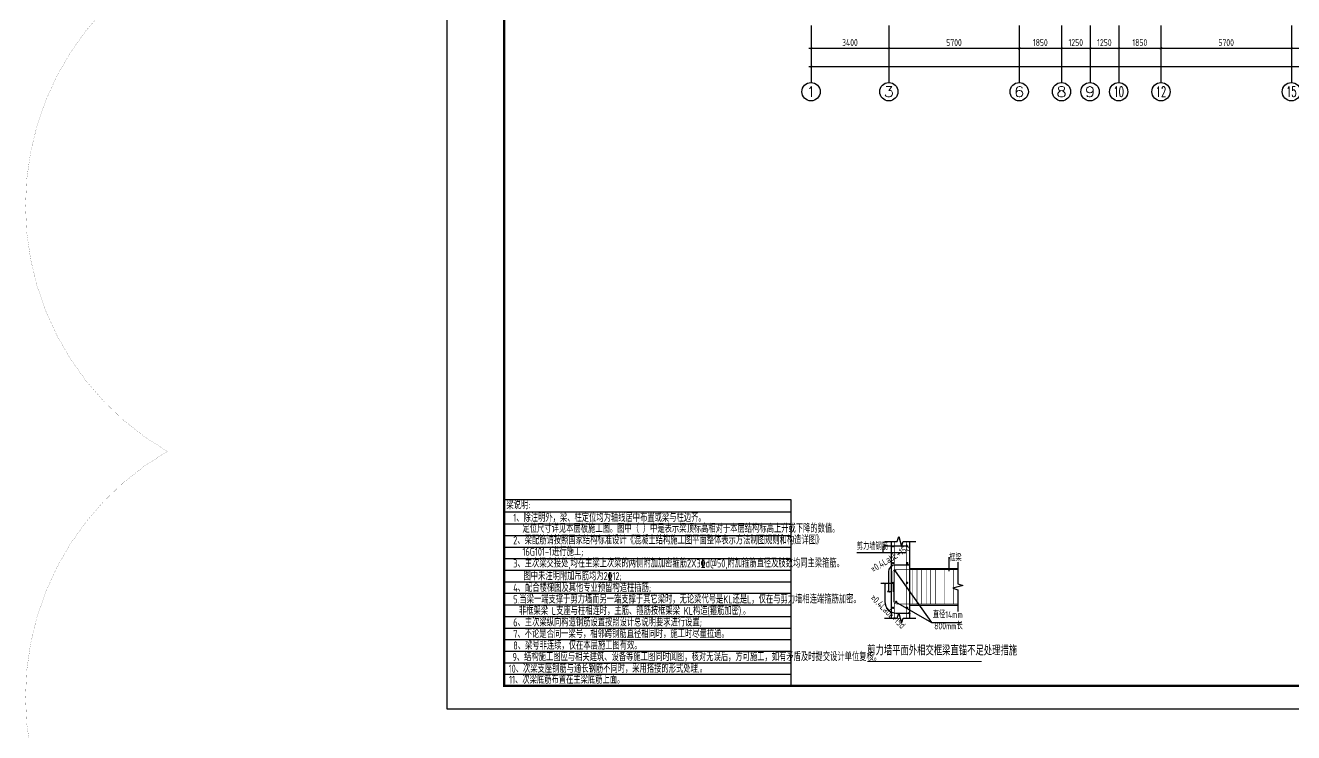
# Model space of a CAD drawing. Extents: x 826826 to 1642106, y -156213 to 399140.
# Drawn here: x 1366577 to 1422033, y -119351 to -88433 of the extents above; entities that cross this region are included whole.
import ezdxf
from ezdxf.enums import TextEntityAlignment as Align

# ---------------------------------------------------------------- set-up
doc = ezdxf.new("R2010")
doc.units = 0
doc.header["$LTSCALE"] = 1000
doc.layers.get('0').update_dxf_attribs({"linetype": 'CONTINUOUS'})
doc.layers.get('DEFPOINTS').update_dxf_attribs({"linetype": 'CONTINUOUS'})
for name, color, linetype in [('-TK', 7, 'CONTINUOUS'), ('A-AXIS', 1, 'CONTINUOUS'), ('AXIS_TEXT', 4, 'CONTINUOUS'), ('DIM', 2, 'CONTINUOUS'), ('LINK', 6, 'CONTINUOUS'), ('REIND', 1, 'CONTINUOUS'), ('S-Y一般标注', 3, 'CONTINUOUS'), ('S-文字', 7, 'CONTINUOUS'), ('S-表格线', 54, 'CONTINUOUS'), ('TEXT', 2, 'CONTINUOUS'), ('THIN', 7, 'CONTINUOUS'), ('审核', 1, 'CONTINUOUS')]:
    doc.layers.add(name, color=color, linetype=linetype)
doc.styles.add('_TCH_AXIS', font='COMPLEX', dxfattribs={"bigfont": 'GBCBIG'})
doc.styles.add('COMPLEX', font='COMPLEX')
doc.styles.add('TSSD_DIMENSION', font='Tssdeng.shx', dxfattribs={"width": 0.7, "bigfont": 'tssdchn.shx'})
doc.styles.add('TSSD_Norm', font='Tssdeng.shx', dxfattribs={"bigfont": 'tssdchn.shx'})
doc.styles.add('TSSD_REIN', font='tssdeng.shx', dxfattribs={"width": 0.7, "height": 300, "bigfont": 'tssdchn.shx'})
doc.dimstyles.new('TSSD_100_100$0', dxfattribs={"dimtxt": 300, "dimasz": 80, "dimexe": 100, "dimexo": 250, "dimgap": 100, "dimtad": 1, "dimdec": 0, "dimzin": 0, "dimdsep": 46, "dimtxsty": 'TSSD_DIMENSION', "dimblk": 'ARCHTICK', "dimcen": 0, "dimdle": 100, "dimclrd": 3, "dimclre": 3, "dimclrt": 7, "dimadec": 0, "dimazin": 0, "dimtfac": 1, "dimtdec": 0, "dimtix": 1, "dimtmove": 2, "dimatfit": 3, "dimldrblk": 'ARCHTICK', "dimfxl": 0, "dimtolj": 1, "dimtzin": 0, "dimarcsym": 0})

# ---------------------------------------------------------------- blocks, each defined once
blk = doc.blocks.new('_ArchTick')
at = {"color": 0, "linetype": 'ByBlock', "const_width": 0.15}
blk.add_lwpolyline([(-0.5, -0.5), (0.5, 0.5)], dxfattribs=at)
blk = doc.blocks.new('*D912')
at = {"layer": 'DEFPOINTS', "color": 0}
for p in [(4300.000008, 3300.000008), (7700.000008, 3300.000008), (7700.000008, 2300.000008)]:
    blk.add_point(p, dxfattribs=at)
at = {"layer": 'S-Y一般标注', "color": 0, "lineweight": -2}
for p, q in [((4300.000008, 3050.000008), (4300.000008, 2200.000008)), ((7700.000008, 3050.000008), (7700.000008, 2200.000008)), ((4200.000008, 2300.000008), (7800.000008, 2300.000008))]:
    blk.add_line(p, q, dxfattribs=at)
at = {"layer": 'S-Y一般标注', "color": 0, "lineweight": -2, "xscale": 100, "yscale": 100, "zscale": 100, "rotation": 180}
blk.add_blockref('_ArchTick', (4300.000008, 2300.000008), dxfattribs=at)
at = {"layer": 'S-Y一般标注', "color": 0, "lineweight": -2, "xscale": 100, "yscale": 100, "zscale": 100}
blk.add_blockref('_ArchTick', (7700.000008, 2300.000008), dxfattribs=at)
at = {"layer": 'S-Y一般标注', "color": 7, "insert": (6000.000008, 2550.000008), "char_height": 300, "attachment_point": 5, "style": 'TSSD_DIMENSION'}
blk.add_mtext('\\A1;3400', dxfattribs=at)
blk = doc.blocks.new('*D913')
at = {"layer": 'DEFPOINTS', "color": 0}
for p in [(7700, 3300), (13400, 3300), (13400, 2300)]:
    blk.add_point(p, dxfattribs=at)
at = {"layer": 'S-Y一般标注', "color": 0, "lineweight": -2}
for p, q in [((7700, 3050), (7700, 2200)), ((13400, 3050), (13400, 2200)), ((7600, 2300), (13500, 2300))]:
    blk.add_line(p, q, dxfattribs=at)
at = {"layer": 'S-Y一般标注', "color": 0, "lineweight": -2, "xscale": 100, "yscale": 100, "zscale": 100, "rotation": 180}
blk.add_blockref('_ArchTick', (7700, 2300), dxfattribs=at)
at = {"layer": 'S-Y一般标注', "color": 0, "lineweight": -2, "xscale": 100, "yscale": 100, "zscale": 100}
blk.add_blockref('_ArchTick', (13400, 2300), dxfattribs=at)
at = {"layer": 'S-Y一般标注', "color": 7, "insert": (10550, 2550), "char_height": 300, "attachment_point": 5, "style": 'TSSD_DIMENSION'}
blk.add_mtext('\\A1;5700', dxfattribs=at)
blk = doc.blocks.new('*D914')
at = {"layer": 'DEFPOINTS', "color": 0}
for p in [(15250, 3300), (16500, 3300), (16500, 2300)]:
    blk.add_point(p, dxfattribs=at)
at = {"layer": 'S-Y一般标注', "color": 0, "lineweight": -2}
for p, q in [((15250, 3050), (15250, 2200)), ((16500, 3050), (16500, 2200)), ((15150, 2300), (16600, 2300))]:
    blk.add_line(p, q, dxfattribs=at)
at = {"layer": 'S-Y一般标注', "color": 0, "lineweight": -2, "xscale": 100, "yscale": 100, "zscale": 100, "rotation": 180}
blk.add_blockref('_ArchTick', (15250, 2300), dxfattribs=at)
at = {"layer": 'S-Y一般标注', "color": 0, "lineweight": -2, "xscale": 100, "yscale": 100, "zscale": 100}
blk.add_blockref('_ArchTick', (16500, 2300), dxfattribs=at)
at = {"layer": 'S-Y一般标注', "color": 7, "insert": (15875, 2550), "char_height": 300, "attachment_point": 5, "style": 'TSSD_DIMENSION'}
blk.add_mtext('\\A1;1250', dxfattribs=at)
blk = doc.blocks.new('*D915')
at = {"layer": 'DEFPOINTS', "color": 0}
for p in [(17750, 3300), (19600, 3300), (19600, 2300)]:
    blk.add_point(p, dxfattribs=at)
at = {"layer": 'S-Y一般标注', "color": 0, "lineweight": -2}
for p, q in [((17750, 3050), (17750, 2200)), ((19600, 3050), (19600, 2200)), ((17650, 2300), (19700, 2300))]:
    blk.add_line(p, q, dxfattribs=at)
at = {"layer": 'S-Y一般标注', "color": 0, "lineweight": -2, "xscale": 100, "yscale": 100, "zscale": 100, "rotation": 180}
blk.add_blockref('_ArchTick', (17750, 2300), dxfattribs=at)
at = {"layer": 'S-Y一般标注', "color": 0, "lineweight": -2, "xscale": 100, "yscale": 100, "zscale": 100}
blk.add_blockref('_ArchTick', (19600, 2300), dxfattribs=at)
at = {"layer": 'S-Y一般标注', "color": 7, "insert": (18675, 2550), "char_height": 300, "attachment_point": 5, "style": 'TSSD_DIMENSION'}
blk.add_mtext('\\A1;1850', dxfattribs=at)
blk = doc.blocks.new('*D916')
at = {"layer": 'DEFPOINTS', "color": 0}
for p in [(19600, 3300), (25300, 3300), (25300, 2300)]:
    blk.add_point(p, dxfattribs=at)
at = {"layer": 'S-Y一般标注', "color": 0, "lineweight": -2}
for p, q in [((19600, 3050), (19600, 2200)), ((25300, 3050), (25300, 2200)), ((19500, 2300), (25400, 2300))]:
    blk.add_line(p, q, dxfattribs=at)
at = {"layer": 'S-Y一般标注', "color": 0, "lineweight": -2, "xscale": 100, "yscale": 100, "zscale": 100, "rotation": 180}
blk.add_blockref('_ArchTick', (19600, 2300), dxfattribs=at)
at = {"layer": 'S-Y一般标注', "color": 0, "lineweight": -2, "xscale": 100, "yscale": 100, "zscale": 100}
blk.add_blockref('_ArchTick', (25300, 2300), dxfattribs=at)
at = {"layer": 'S-Y一般标注', "color": 7, "insert": (22450, 2550), "char_height": 300, "attachment_point": 5, "style": 'TSSD_DIMENSION'}
blk.add_mtext('\\A1;5700', dxfattribs=at)
blk = doc.blocks.new('*D917')
at = {"layer": 'DEFPOINTS', "color": 0}
for p in [(25300.000008, 3300.000008), (28700.000008, 3300.000008), (28700.000008, 2300.000008)]:
    blk.add_point(p, dxfattribs=at)
at = {"layer": 'S-Y一般标注', "color": 0, "lineweight": -2}
for p, q in [((25300.000008, 3050.000008), (25300.000008, 2200.000008)), ((28700.000008, 3050.000008), (28700.000008, 2200.000008)), ((25200.000008, 2300.000008), (28800.000008, 2300.000008))]:
    blk.add_line(p, q, dxfattribs=at)
at = {"layer": 'S-Y一般标注', "color": 0, "lineweight": -2, "xscale": 100, "yscale": 100, "zscale": 100, "rotation": 180}
blk.add_blockref('_ArchTick', (25300.000008, 2300.000008), dxfattribs=at)
at = {"layer": 'S-Y一般标注', "color": 0, "lineweight": -2, "xscale": 100, "yscale": 100, "zscale": 100}
blk.add_blockref('_ArchTick', (28700.000008, 2300.000008), dxfattribs=at)
at = {"layer": 'S-Y一般标注', "color": 7, "insert": (27000.000008, 2550.000008), "char_height": 300, "attachment_point": 5, "style": 'TSSD_DIMENSION'}
blk.add_mtext('\\A1;3400', dxfattribs=at)
blk = doc.blocks.new('*D918')
at = {"layer": 'DEFPOINTS', "color": 0}
for p in [(4300.000008, 3300.000008), (53100.000008, 3300.000008), (53100.000008, 1500.000008)]:
    blk.add_point(p, dxfattribs=at)
at = {"layer": 'S-Y一般标注', "color": 0, "lineweight": -2}
for p, q in [((4300.000008, 3050.000008), (4300.000008, 1400.000008)), ((53100.000008, 3050.000008), (53100.000008, 1400.000008)), ((4200.000008, 1500.000008), (53200.000008, 1500.000008))]:
    blk.add_line(p, q, dxfattribs=at)
at = {"layer": 'S-Y一般标注', "color": 0, "lineweight": -2, "xscale": 100, "yscale": 100, "zscale": 100, "rotation": 180}
blk.add_blockref('_ArchTick', (4300.000008, 1500.000008), dxfattribs=at)
at = {"layer": 'S-Y一般标注', "color": 0, "lineweight": -2, "xscale": 100, "yscale": 100, "zscale": 100}
blk.add_blockref('_ArchTick', (53100.000008, 1500.000008), dxfattribs=at)
at = {"layer": 'S-Y一般标注', "color": 7, "insert": (28700.000008, 1750.000008), "char_height": 300, "attachment_point": 5, "style": 'TSSD_DIMENSION'}
blk.add_mtext('\\A1;48800', dxfattribs=at)
blk = doc.blocks.new('_AXISO')
blk.add_circle((0, 0), 0.5)
at = {"layer": 'AXIS_TEXT', "style": 'COMPLEX', "width": 1.041667}
blk.add_attdef('A', text='', height=0.56, dxfattribs=at).set_placement((-0.25, -0.28), (0.25, -0.28), align=Align.FIT)
blk = doc.blocks.new('*D919')
at = {"layer": 'DEFPOINTS', "color": 0}
for p in [(13400, 3300), (15250, 3300), (15250, 2300)]:
    blk.add_point(p, dxfattribs=at)
at = {"layer": 'S-Y一般标注', "color": 0, "lineweight": -2}
for p, q in [((13400, 3050), (13400, 2200)), ((15250, 3050), (15250, 2200)), ((13300, 2300), (15350, 2300))]:
    blk.add_line(p, q, dxfattribs=at)
at = {"layer": 'S-Y一般标注', "color": 0, "lineweight": -2, "xscale": 100, "yscale": 100, "zscale": 100, "rotation": 180}
blk.add_blockref('_ArchTick', (13400, 2300), dxfattribs=at)
at = {"layer": 'S-Y一般标注', "color": 0, "lineweight": -2, "xscale": 100, "yscale": 100, "zscale": 100}
blk.add_blockref('_ArchTick', (15250, 2300), dxfattribs=at)
at = {"layer": 'S-Y一般标注', "color": 7, "insert": (14325, 2550), "char_height": 300, "attachment_point": 5, "style": 'TSSD_DIMENSION'}
blk.add_mtext('\\A1;1850', dxfattribs=at)
blk = doc.blocks.new('*D920')
at = {"layer": 'DEFPOINTS', "color": 0}
for p in [(16500, 3300), (17750, 3300), (17750, 2300)]:
    blk.add_point(p, dxfattribs=at)
at = {"layer": 'S-Y一般标注', "color": 0, "lineweight": -2}
for p, q in [((16500, 3050), (16500, 2200)), ((17750, 3050), (17750, 2200)), ((16400, 2300), (17850, 2300))]:
    blk.add_line(p, q, dxfattribs=at)
at = {"layer": 'S-Y一般标注', "color": 0, "lineweight": -2, "xscale": 100, "yscale": 100, "zscale": 100, "rotation": 180}
blk.add_blockref('_ArchTick', (16500, 2300), dxfattribs=at)
at = {"layer": 'S-Y一般标注', "color": 0, "lineweight": -2, "xscale": 100, "yscale": 100, "zscale": 100}
blk.add_blockref('_ArchTick', (17750, 2300), dxfattribs=at)
at = {"layer": 'S-Y一般标注', "color": 7, "insert": (17125, 2550), "char_height": 300, "attachment_point": 5, "style": 'TSSD_DIMENSION'}
blk.add_mtext('\\A1;1250', dxfattribs=at)
blk = doc.blocks.new('A$C2E181E2C')
at = {"linetype": 'Continuous'}
for points in [[(1215, 5268), (1765, 5268), (1835, 5488), (1955, 5048), (2025, 5268), (2575, 5268)], [(1495, 5268), (1495, 1922)], [(2295, 5268), (2295, 1922)], [(2295, 4091), (4415, 4091)], [(4415, 4371), (4415, 3421), (4635, 3351), (4195, 3231), (4415, 3161), (4415, 2211)], [(2295, 2491), (4415, 2491)], [(1215, 1922), (1765, 1922), (1835, 2142), (1955, 1702), (2025, 1922), (2575, 1922)]]:
    blk.add_lwpolyline(points, dxfattribs=at)
at = {"linetype": 'Continuous', "const_width": 50}
blk.add_lwpolyline([(453, 25), (5462, 25)], dxfattribs=at)
at = {"layer": 'DIM'}
for p, q in [((1378, 3941), (1378, 3062)), ((2295, 4241), (1678, 4241)), ((1546, 3430), (1042, 3430)), ((1226, 3430), (1226, 2641)), ((1726, 2141), (2295, 2141))]:
    blk.add_line(p, q, dxfattribs=at)
at = {"layer": 'DIM', "const_width": 30}
for points in [[(2232, 4284), (2336, 4212)], [(1164, 3473), (1267, 3401)], [(1324, 3111), (1428, 3039)], [(2243, 2177), (2347, 2104)]]:
    blk.add_lwpolyline(points, dxfattribs=at)
at = {"layer": 'DIM'}
blk.add_lwpolyline([(1532, 3062), (1341, 3062)], dxfattribs=at)
for centre, radius, start, end in [((1678, 3941), 300, 90, 180), ((1726, 2641), 500, 180, 270)]:
    blk.add_arc(centre, radius, start, end, dxfattribs=at)
at = {"layer": 'LINK', "color": 1, "const_width": 25}
for points in [[(1641, 5268), (1641, 1922)], [(2162, 5268), (2162, 1922)], [(2432, 4041), (2432, 2541)], [(2632, 4041), (2632, 2541)], [(2832, 4041), (2832, 2541)], [(3032, 4041), (3032, 2541)], [(3232, 4041), (3232, 2541)], [(3432, 4041), (3432, 2541)], [(3832, 4041), (3832, 2541)], [(4232, 4041), (4232, 2541)]]:
    blk.add_lwpolyline(points, dxfattribs=at)
for points in [[(4415, 4041), (1678, 4041, 0.414214), (1578, 3941), (1578, 3062)], [(1607, 3430), (1607, 2641, 0.300979), (1726, 2541), (4415, 2541)]]:
    blk.add_lwpolyline(points, format="xyb", dxfattribs=at)
at = {"layer": 'REIND', "const_width": 50}
for points in [[(1608, 5058, 1), (1558, 5058, 1)], [(2226, 5058, 1), (2176, 5058, 1)], [(1610, 4324, 1), (1560, 4324, 1)], [(1703, 3978, 1), (1653, 3978, 1)], [(2228, 4324, 1), (2178, 4324, 1)], [(1608, 3461, 1), (1558, 3461, 1)], [(2226, 3461, 1), (2176, 3461, 1)], [(1608, 2370, 1), (1558, 2370, 1)], [(1742, 2629, 1), (1692, 2629, 1)], [(2226, 2370, 1), (2176, 2370, 1)]]:
    blk.add_lwpolyline(points, format="xyb", close=True, dxfattribs=at)
at = {"layer": 'THIN'}
for p, q in [((2226, 5058), (1138, 5058)), ((1138, 5058), (1138, 4767)), ((2162, 4767), (0, 4767)), ((1678, 3978), (3271, 1732)), ((1692, 2629), (3271, 1732)), ((3271, 1732), (4577, 1732))]:
    blk.add_line(p, q, dxfattribs=at)
blk.add_lwpolyline([(4015, 4584), (4015, 3965)], dxfattribs=at)
at = {"layer": 'TEXT', "color": 0, "style": 'TSSD_Norm', "width": 0.7}
blk.add_text('剪力墙平面外相交框梁直锚不足处理措施', height=400, dxfattribs=at).set_placement((454, 172), align=Align.BOTTOM_LEFT)
at = {"layer": 'THIN', "style": 'TSSD_REIN', "width": 0.7}
for s, p in [('剪力墙钢筋', (-2, 4818)), ('框梁', (4036, 4317)), ('直径14mm', (3321, 1833)), ('800mm长', (3383, 1337))]:
    blk.add_text(s, height=300, dxfattribs=at).set_placement(p, align=Align.BOTTOM_LEFT)
for rotation, p in [(31.4301, (766, 3828)), (316.0621, (504, 2706))]:
    blk.add_text('≥0.4LabE+15d', height=300, rotation=rotation, dxfattribs=at).set_placement(p, align=Align.BOTTOM_LEFT)
blk = doc.blocks.new('A1')
blk.add_lwpolyline([(0, 59400), (0, 0), (84100, 0), (84100, 59400)], close=True)
at = {"const_width": 100}
blk.add_lwpolyline([(2500, 58400), (2500, 1000), (83100, 1000), (83100, 58400)], close=True, dxfattribs=at)
blk = doc.blocks.new('20210801.08533475')
at = {"layer": 'A-AXIS'}
for p, q in [((4300, 3300), (4300, 800)), ((7700, 3300), (7700, 800)), ((13400, 3300), (13400, 800)), ((15250, 3300), (15250, 800)), ((16500, 3300), (16500, 800)), ((17750, 3300), (17750, 800)), ((19600, 3300), (19600, 800)), ((25300, 3300), (25300, 800))]:
    blk.add_line(p, q, dxfattribs=at)
ref = blk.add_blockref('_AXISO', (4300, 400), dxfattribs=dict(at, xscale=800, yscale=800, zscale=800))
ref.add_attrib('A', '1', dxfattribs={"layer": 'AXIS_TEXT', "height": 452.5, "style": '_TCH_AXIS', "width": 2.333333}).set_placement((4073.7, 173.7), (4526.3, 173.7), align=Align.FIT)
ref = blk.add_blockref('_AXISO', (7700, 400), dxfattribs=dict(at, xscale=800, yscale=800, zscale=800))
ref.add_attrib('A', '3', dxfattribs={"layer": 'AXIS_TEXT', "height": 452.5, "style": '_TCH_AXIS', "width": 1.5}).set_placement((7473.7, 173.7), (7926.3, 173.7), align=Align.FIT)
ref = blk.add_blockref('_AXISO', (13400, 400), dxfattribs=dict(at, xscale=800, yscale=800, zscale=800))
ref.add_attrib('A', '6', dxfattribs={"layer": 'AXIS_TEXT', "height": 452.5, "style": '_TCH_AXIS', "width": 1.5}).set_placement((13173.7, 173.7), (13626.3, 173.7), align=Align.FIT)
ref = blk.add_blockref('_AXISO', (15250, 400), dxfattribs=dict(at, xscale=800, yscale=800, zscale=800))
ref.add_attrib('A', '8', dxfattribs={"layer": 'AXIS_TEXT', "height": 452.5, "style": '_TCH_AXIS', "width": 1.5}).set_placement((15023.7, 173.7), (15476.3, 173.7), align=Align.FIT)
ref = blk.add_blockref('_AXISO', (16500, 400), dxfattribs=dict(at, xscale=800, yscale=800, zscale=800))
ref.add_attrib('A', '9', dxfattribs={"layer": 'AXIS_TEXT', "height": 452.5, "style": '_TCH_AXIS', "width": 1.5}).set_placement((16273.7, 173.7), (16726.3, 173.7), align=Align.FIT)
ref = blk.add_blockref('_AXISO', (17750, 400), dxfattribs=dict(at, xscale=800, yscale=800, zscale=800))
ref.add_attrib('A', '10', dxfattribs={"layer": 'AXIS_TEXT', "height": 452.55, "style": '_TCH_AXIS', "width": 0.724138}).set_placement((17523.7, 173.7), (17976.3, 173.7), align=Align.FIT)
ref = blk.add_blockref('_AXISO', (19600, 400), dxfattribs=dict(at, xscale=800, yscale=800, zscale=800))
ref.add_attrib('A', '12', dxfattribs={"layer": 'AXIS_TEXT', "height": 452.55, "style": '_TCH_AXIS', "width": 0.724138}).set_placement((19373.7, 173.7), (19826.3, 173.7), align=Align.FIT)
ref = blk.add_blockref('_AXISO', (25300, 400), dxfattribs=dict(at, xscale=800, yscale=800, zscale=800))
ref.add_attrib('A', '15', dxfattribs={"layer": 'AXIS_TEXT', "height": 452.55, "style": '_TCH_AXIS', "width": 0.724138}).set_placement((25073.7, 173.7), (25526.3, 173.7), align=Align.FIT)
at = {"layer": 'S-Y一般标注'}
for p1, p2, distance, picture, middle in [((4300, 3300), (7700, 3300), -1000, '*D912', (6000, 2550)), ((4300, 3300), (53100, 3300), -1800, '*D918', (28700, 1750)), ((7700, 3300), (13400, 3300), -1000, '*D913', (10550, 2550)), ((13400, 3300), (15250, 3300), -1000, '*D919', (14325, 2550)), ((15250, 3300), (16500, 3300), -1000, '*D914', (15875, 2550)), ((16500, 3300), (17750, 3300), -1000, '*D920', (17125, 2550)), ((17750, 3300), (19600, 3300), -1000, '*D915', (18675, 2550)), ((19600, 3300), (25300, 3300), -1000, '*D916', (22450, 2550)), ((25300, 3300), (28700, 3300), -1000, '*D917', (27000, 2550))]:
    dim = blk.add_aligned_dim(p1=p1, p2=p2, distance=distance, dimstyle='TSSD_100_100$0', override={"dimasz": 100, "dimclrd": 0, "dimclre": 0}, dxfattribs=at)
    dim.commit()
    dim.dimension.update_dxf_attribs({"geometry": picture, "text_midpoint": middle})

msp = doc.modelspace()

# ---------------------------------------------------------------- linework, layer by layer
at = {"layer": 'S-表格线'}
for p, q in [((1387508.06, -109158.89), (1387508.06, -117305.39)), ((1387508.06, -109158.89), (1400047.32, -109158.89)), ((1400047.32, -109158.89), (1400047.32, -117305.39)), ((1387508.06, -109693.64), (1400047.32, -109693.64)), ((1387508.06, -110228.39), (1400047.32, -110228.39)), ((1387508.06, -110733.89), (1400047.32, -110733.89)), ((1387508.06, -111239.39), (1400047.32, -111239.39)), ((1387508.06, -111744.89), (1400047.32, -111744.89)), ((1387508.06, -112250.39), (1400047.32, -112250.39)), ((1387508.06, -112755.89), (1400047.32, -112755.89)), ((1387508.06, -113261.39), (1400047.32, -113261.39)), ((1387508.06, -113766.89), (1400047.32, -113766.89)), ((1387508.06, -114272.39), (1400047.32, -114272.39)), ((1387508.06, -114777.89), (1400047.32, -114777.89)), ((1387508.06, -115283.39), (1400047.32, -115283.39)), ((1387508.06, -115788.89), (1400047.32, -115788.89)), ((1387508.06, -116294.39), (1400047.32, -116294.39)), ((1387508.06, -116799.89), (1400047.32, -116799.89)), ((1387508.06, -117305.39), (1400047.32, -117305.39))]:
    msp.add_line(p, q, dxfattribs=at)
at = {"layer": '审核', "const_width": 5}
msp.add_lwpolyline([(1480170.19, -42623.43, -0.57735027), (1480170.19, -64100.79, -0.57735027), (1480170.19, -85578.16, -0.57735027), (1480170.19, -107055.53, -0.57735027), (1480170.19, -128532.9, -0.57735027), (1480170.19, -150010.27, -0.57735027), (1458692.82, -150010.27, -0.57735027), (1437215.45, -150010.27, -0.57735027), (1415738.08, -150010.27, -0.57735027), (1394260.71, -150010.27, -0.57735027), (1372783.35, -150010.27, -0.57735027), (1372783.35, -128532.9, -0.57735027), (1372783.35, -107055.53, -0.57735027), (1372783.35, -85578.16, -0.57735027), (1372783.35, -64100.79, -0.57735027), (1372783.35, -42623.43, -0.57735027)], format="xyb", dxfattribs=at)

# ---------------------------------------------------------------- block references
at = {"layer": '-TK'}
msp.add_blockref('A1', (1385008.06, -118305.39), dxfattribs=at)
msp.add_blockref('A$C2E181E2C', (1402934.45, -116264.26))
at = {"layer": 'S-Y一般标注'}
msp.add_blockref('20210801.08533475', (1396633.04, -91732.5), dxfattribs=at)

# ---------------------------------------------------------------- texts
at = {"layer": 'S-文字', "style": 'TSSD_REIN', "width": 0.7}
for s, p in [('梁说明:  ', (1387611.15, -109578.65)), ('1、除注明外，梁、柱定位均为轴线居中布置或梁与柱边齐。', (1387911, -110134.07)), ('定位尺寸详见本层板施工图。图中（ ）中是表示梁顶标高相对于本层结构标高上升或下降的数值。', (1388313.79, -110610.32)), ('2、梁配筋请按照国家结构标准设计《混凝土结构施工图平面整体表示方法制图规则和构造详图》', (1387911, -111115.82)), ('16G101-1进行施工;', (1388314.01, -111621.32)), ('3、主次梁交接处,均在主梁上次梁的两侧附加加密箍筋2X3\x84d@50,附加箍筋直径及肢数均同主梁箍筋。', (1387911, -112126.82)), ('图中未注明附加吊筋均为2%%13212;', (1388358.65, -112683.66)), ('4、配合楼梯图及其他专业预留构造柱插筋;', (1387911, -113194.57)), ('5.当梁一端支撑于剪力墙而另一端支撑于其它梁时，无论梁代号是KL还是L，仅在与剪力墙相连端箍筋加密。', (1387911, -113700.07)), ('非框架梁 L支座与柱相连时，主筋、箍筋按框架梁 KL构造(箍筋加密).。', (1388158.12, -114203.76)), ('6、主次梁纵向构造钢筋设置按照设计总说明要求进行设置;', (1387911, -114702.57)), ('7、不论是否同一梁号，相邻跨钢筋直径相同时，施工时尽量拉通。', (1387911, -115208.07)), ('8、梁号非连续，仅在本层施工图有效。', (1387911, -115713.57)), ('9、结构施工图应与相关建筑、设备等施工图同时阅图，核对无误后，方可施工，如有矛盾及时提交设计单位复核。', (1387875.3, -116219.07)), ('10、次梁支座钢筋与通长钢筋不同时，采用搭接的形式处理.。', (1387709.35, -116730.34)), ('11、次梁底筋布置在主梁底筋上面。', (1387728.04, -117211.29))]:
    msp.add_text(s, height=350, dxfattribs=at).set_placement(p)

doc.saveas('drawing.dxf')
